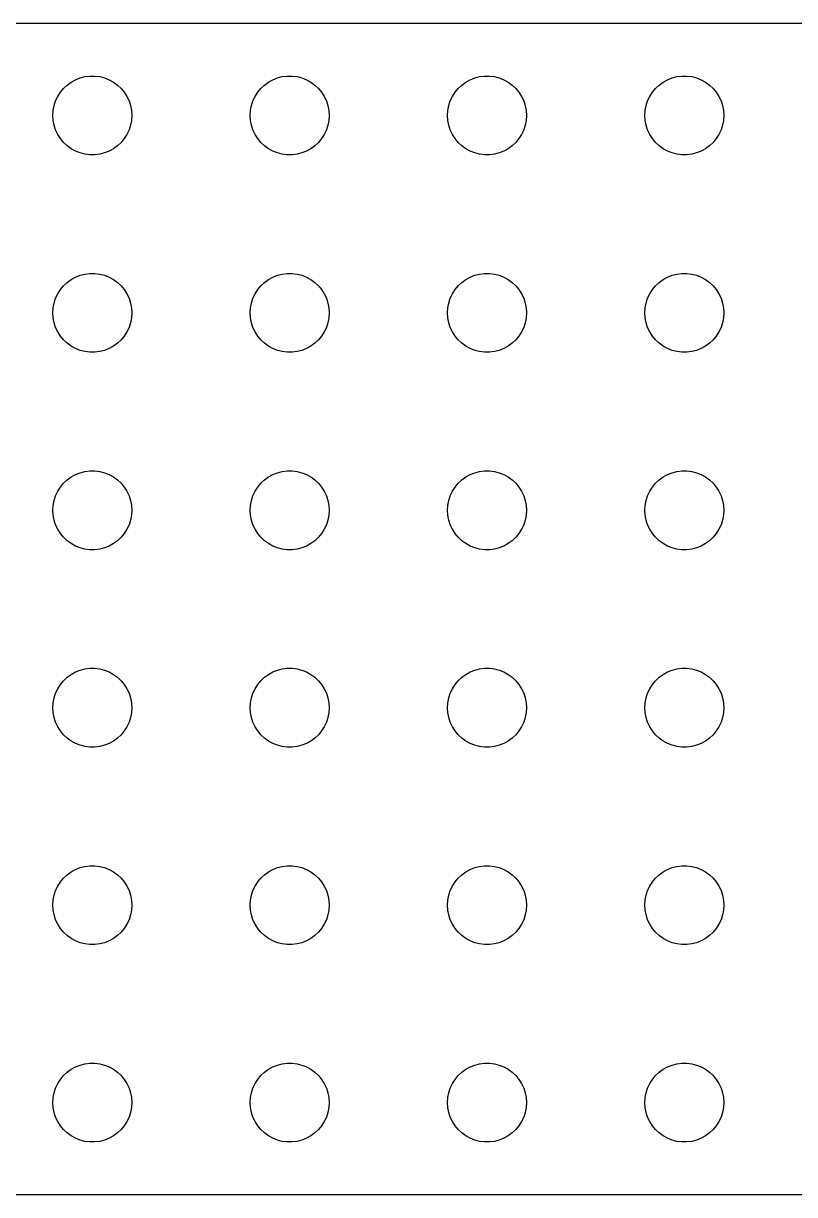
# Model space of a CAD drawing. Header units: metres. Extents: x -112 to 112, y -44 to 44.
# Drawn here: x -5.2 to 53.4, y -44.5 to 44.5 of the extents above; entities that cross this region are included whole.
import ezdxf

# ---------------------------------------------------------------- set-up
doc = ezdxf.new("R2010")
doc.units = ezdxf.units.M

msp = doc.modelspace()

# ---------------------------------------------------------------- linework, layer by layer
for p, q in [((107.314, 44.4901), (-107.314, 44.4901)), ((-1.60747, 40.033), (-1.27733, 40.2145)), ((-1.27733, 40.2145), (-0.92705, 40.3532)), ((-0.92705, 40.3532), (-0.56213, 40.4469)), ((-0.56213, 40.4469), (-0.18837, 40.4941)), ((-0.18837, 40.4941), (0.18837, 40.4941)), ((0.18837, 40.4941), (0.56213, 40.4469)), ((0.56213, 40.4469), (0.92705, 40.3532)), ((0.92705, 40.3532), (1.27733, 40.2145)), ((1.27733, 40.2145), (1.60747, 40.033)), ((13.3925, 40.033), (13.7227, 40.2145)), ((13.7227, 40.2145), (14.0729, 40.3532)), ((14.0729, 40.3532), (14.4379, 40.4469)), ((14.4379, 40.4469), (14.8116, 40.4941)), ((14.8116, 40.4941), (15.1884, 40.4941)), ((15.1884, 40.4941), (15.5621, 40.4469)), ((15.5621, 40.4469), (15.927, 40.3532)), ((15.927, 40.3532), (16.2773, 40.2145)), ((16.2773, 40.2145), (16.6075, 40.033)), ((28.3925, 40.033), (28.7227, 40.2145)), ((28.7227, 40.2145), (29.0729, 40.3532)), ((29.0729, 40.3532), (29.4379, 40.4469)), ((29.4379, 40.4469), (29.8116, 40.4941)), ((29.8116, 40.4941), (30.1884, 40.4941)), ((30.1884, 40.4941), (30.5621, 40.4469)), ((30.5621, 40.4469), (30.927, 40.3532)), ((30.927, 40.3532), (31.2773, 40.2145)), ((31.2773, 40.2145), (31.6075, 40.033)), ((43.3925, 40.033), (43.7227, 40.2145)), ((43.7227, 40.2145), (44.0729, 40.3532)), ((44.0729, 40.3532), (44.4379, 40.4469)), ((44.4379, 40.4469), (44.8116, 40.4941)), ((44.8116, 40.4941), (45.1884, 40.4941)), ((45.1884, 40.4941), (45.5621, 40.4469)), ((45.5621, 40.4469), (45.927, 40.3532)), ((45.927, 40.3532), (46.2773, 40.2145)), ((46.2773, 40.2145), (46.6075, 40.033)), ((-2.62891, 38.9453), (-2.42705, 39.2634)), ((-2.42705, 39.2634), (-2.1869, 39.5536)), ((-2.1869, 39.5536), (-1.91226, 39.8115)), ((-1.91226, 39.8115), (-1.60747, 40.033)), ((1.60747, 40.033), (1.91226, 39.8115)), ((1.91226, 39.8115), (2.1869, 39.5536)), ((2.1869, 39.5536), (2.42705, 39.2634)), ((2.42705, 39.2634), (2.62891, 38.9453)), ((12.3711, 38.9453), (12.5729, 39.2634)), ((12.5729, 39.2634), (12.8131, 39.5536)), ((12.8131, 39.5536), (13.0877, 39.8115)), ((13.0877, 39.8115), (13.3925, 40.033)), ((16.6075, 40.033), (16.9123, 39.8115)), ((16.9123, 39.8115), (17.1869, 39.5536)), ((17.1869, 39.5536), (17.427, 39.2634)), ((17.427, 39.2634), (17.6289, 38.9453)), ((27.3711, 38.9453), (27.5729, 39.2634)), ((27.5729, 39.2634), (27.8131, 39.5536)), ((27.8131, 39.5536), (28.0877, 39.8115)), ((28.0877, 39.8115), (28.3925, 40.033)), ((31.6075, 40.033), (31.9123, 39.8115)), ((31.9123, 39.8115), (32.1869, 39.5536)), ((32.1869, 39.5536), (32.427, 39.2634)), ((32.427, 39.2634), (32.6289, 38.9453)), ((42.3711, 38.9453), (42.5729, 39.2634)), ((42.5729, 39.2634), (42.8131, 39.5536)), ((42.8131, 39.5536), (43.0877, 39.8115)), ((43.0877, 39.8115), (43.3925, 40.033)), ((46.6075, 40.033), (46.9123, 39.8115)), ((46.9123, 39.8115), (47.1869, 39.5536)), ((47.1869, 39.5536), (47.427, 39.2634)), ((47.427, 39.2634), (47.6289, 38.9453)), ((-2.90575, 38.2461), (-2.78932, 38.6044)), ((-2.78932, 38.6044), (-2.62891, 38.9453)), ((2.62891, 38.9453), (2.78932, 38.6044)), ((2.78932, 38.6044), (2.90575, 38.2461)), ((12.0942, 38.2461), (12.2107, 38.6044)), ((12.2107, 38.6044), (12.3711, 38.9453)), ((17.6289, 38.9453), (17.7893, 38.6044)), ((17.7893, 38.6044), (17.9057, 38.2461)), ((27.0942, 38.2461), (27.2107, 38.6044)), ((27.2107, 38.6044), (27.3711, 38.9453)), ((32.6289, 38.9453), (32.7893, 38.6044)), ((32.7893, 38.6044), (32.9057, 38.2461)), ((42.0942, 38.2461), (42.2107, 38.6044)), ((42.2107, 38.6044), (42.3711, 38.9453)), ((47.6289, 38.9453), (47.7893, 38.6044)), ((47.7893, 38.6044), (47.9057, 38.2461)), ((-3, 37.5), (-2.97633, 37.876)), ((-2.97633, 37.124), (-3, 37.5)), ((-2.97633, 37.876), (-2.90575, 38.2461)), ((2.90575, 38.2461), (2.97633, 37.876)), ((2.97633, 37.876), (3, 37.5)), ((3, 37.5), (2.97633, 37.124)), ((12, 37.5), (12.0237, 37.876)), ((12.0237, 37.124), (12, 37.5)), ((12.0237, 37.876), (12.0942, 38.2461)), ((17.9057, 38.2461), (17.9763, 37.876)), ((17.9763, 37.876), (18, 37.5)), ((18, 37.5), (17.9763, 37.124)), ((27, 37.5), (27.0237, 37.876)), ((27.0237, 37.124), (27, 37.5)), ((27.0237, 37.876), (27.0942, 38.2461)), ((32.9057, 38.2461), (32.9763, 37.876)), ((32.9763, 37.876), (33, 37.5)), ((33, 37.5), (32.9763, 37.124)), ((42, 37.5), (42.0237, 37.876)), ((42.0237, 37.124), (42, 37.5)), ((42.0237, 37.876), (42.0942, 38.2461)), ((47.9057, 38.2461), (47.9763, 37.876)), ((47.9763, 37.876), (48, 37.5)), ((48, 37.5), (47.9763, 37.124)), ((-2.90575, 36.7539), (-2.97633, 37.124)), ((-2.78932, 36.3956), (-2.90575, 36.7539)), ((2.90575, 36.7539), (2.78932, 36.3956)), ((2.97633, 37.124), (2.90575, 36.7539)), ((12.0942, 36.7539), (12.0237, 37.124)), ((12.2107, 36.3956), (12.0942, 36.7539)), ((17.9057, 36.7539), (17.7893, 36.3956)), ((17.9763, 37.124), (17.9057, 36.7539)), ((27.0942, 36.7539), (27.0237, 37.124)), ((27.2107, 36.3956), (27.0942, 36.7539)), ((32.9057, 36.7539), (32.7893, 36.3956)), ((32.9763, 37.124), (32.9057, 36.7539)), ((42.0942, 36.7539), (42.0237, 37.124)), ((42.2107, 36.3956), (42.0942, 36.7539)), ((47.9057, 36.7539), (47.7893, 36.3956)), ((47.9763, 37.124), (47.9057, 36.7539)), ((-2.62891, 36.0547), (-2.78932, 36.3956)), ((-2.42705, 35.7366), (-2.62891, 36.0547)), ((-2.1869, 35.4464), (-2.42705, 35.7366)), ((2.42705, 35.7366), (2.1869, 35.4464)), ((2.62891, 36.0547), (2.42705, 35.7366)), ((2.78932, 36.3956), (2.62891, 36.0547)), ((12.3711, 36.0547), (12.2107, 36.3956)), ((12.5729, 35.7366), (12.3711, 36.0547)), ((12.8131, 35.4464), (12.5729, 35.7366)), ((17.427, 35.7366), (17.1869, 35.4464)), ((17.6289, 36.0547), (17.427, 35.7366)), ((17.7893, 36.3956), (17.6289, 36.0547)), ((27.3711, 36.0547), (27.2107, 36.3956)), ((27.5729, 35.7366), (27.3711, 36.0547)), ((27.8131, 35.4464), (27.5729, 35.7366)), ((32.427, 35.7366), (32.1869, 35.4464)), ((32.6289, 36.0547), (32.427, 35.7366)), ((32.7893, 36.3956), (32.6289, 36.0547)), ((42.3711, 36.0547), (42.2107, 36.3956)), ((42.5729, 35.7366), (42.3711, 36.0547)), ((42.8131, 35.4464), (42.5729, 35.7366)), ((47.427, 35.7366), (47.1869, 35.4464)), ((47.6289, 36.0547), (47.427, 35.7366)), ((47.7893, 36.3956), (47.6289, 36.0547)), ((-1.91226, 35.1885), (-2.1869, 35.4464)), ((-1.60747, 34.967), (-1.91226, 35.1885)), ((-1.27733, 34.7855), (-1.60747, 34.967)), ((-0.92705, 34.6468), (-1.27733, 34.7855)), ((1.27733, 34.7855), (0.92705, 34.6468)), ((1.60747, 34.967), (1.27733, 34.7855)), ((1.91226, 35.1885), (1.60747, 34.967)), ((2.1869, 35.4464), (1.91226, 35.1885)), ((13.0877, 35.1885), (12.8131, 35.4464)), ((13.3925, 34.967), (13.0877, 35.1885)), ((13.7227, 34.7855), (13.3925, 34.967)), ((14.0729, 34.6468), (13.7227, 34.7855)), ((16.2773, 34.7855), (15.927, 34.6468)), ((16.6075, 34.967), (16.2773, 34.7855)), ((16.9123, 35.1885), (16.6075, 34.967)), ((17.1869, 35.4464), (16.9123, 35.1885)), ((28.0877, 35.1885), (27.8131, 35.4464)), ((28.3925, 34.967), (28.0877, 35.1885)), ((28.7227, 34.7855), (28.3925, 34.967)), ((29.0729, 34.6468), (28.7227, 34.7855)), ((31.2773, 34.7855), (30.927, 34.6468)), ((31.6075, 34.967), (31.2773, 34.7855)), ((31.9123, 35.1885), (31.6075, 34.967)), ((32.1869, 35.4464), (31.9123, 35.1885)), ((43.0877, 35.1885), (42.8131, 35.4464)), ((43.3925, 34.967), (43.0877, 35.1885)), ((43.7227, 34.7855), (43.3925, 34.967)), ((44.0729, 34.6468), (43.7227, 34.7855)), ((46.2773, 34.7855), (45.927, 34.6468)), ((46.6075, 34.967), (46.2773, 34.7855)), ((46.9123, 35.1885), (46.6075, 34.967)), ((47.1869, 35.4464), (46.9123, 35.1885)), ((-0.56213, 34.5531), (-0.92705, 34.6468)), ((-0.18837, 34.5059), (-0.56213, 34.5531)), ((0.18837, 34.5059), (-0.18837, 34.5059)), ((0.56213, 34.5531), (0.18837, 34.5059)), ((0.92705, 34.6468), (0.56213, 34.5531)), ((14.4379, 34.5531), (14.0729, 34.6468)), ((14.8116, 34.5059), (14.4379, 34.5531)), ((15.1884, 34.5059), (14.8116, 34.5059)), ((15.5621, 34.5531), (15.1884, 34.5059)), ((15.927, 34.6468), (15.5621, 34.5531)), ((29.4379, 34.5531), (29.0729, 34.6468)), ((29.8116, 34.5059), (29.4379, 34.5531)), ((30.1884, 34.5059), (29.8116, 34.5059)), ((30.5621, 34.5531), (30.1884, 34.5059)), ((30.927, 34.6468), (30.5621, 34.5531)), ((44.4379, 34.5531), (44.0729, 34.6468)), ((44.8116, 34.5059), (44.4379, 34.5531)), ((45.1884, 34.5059), (44.8116, 34.5059)), ((45.5621, 34.5531), (45.1884, 34.5059)), ((45.927, 34.6468), (45.5621, 34.5531)), ((-1.91226, 24.8115), (-1.60747, 25.033)), ((-1.60747, 25.033), (-1.27733, 25.2145)), ((-1.27733, 25.2145), (-0.92705, 25.3532)), ((-0.92705, 25.3532), (-0.56213, 25.4469)), ((-0.56213, 25.4469), (-0.18837, 25.4941)), ((-0.18837, 25.4941), (0.18837, 25.4941)), ((0.18837, 25.4941), (0.56213, 25.4469)), ((0.56213, 25.4469), (0.92705, 25.3532)), ((0.92705, 25.3532), (1.27733, 25.2145)), ((1.27733, 25.2145), (1.60747, 25.033)), ((1.60747, 25.033), (1.91226, 24.8115)), ((13.0877, 24.8115), (13.3925, 25.033)), ((13.3925, 25.033), (13.7227, 25.2145)), ((13.7227, 25.2145), (14.0729, 25.3532)), ((14.0729, 25.3532), (14.4379, 25.4469)), ((14.4379, 25.4469), (14.8116, 25.4941)), ((14.8116, 25.4941), (15.1884, 25.4941)), ((15.1884, 25.4941), (15.5621, 25.4469)), ((15.5621, 25.4469), (15.927, 25.3532)), ((15.927, 25.3532), (16.2773, 25.2145)), ((16.2773, 25.2145), (16.6075, 25.033)), ((16.6075, 25.033), (16.9123, 24.8115)), ((28.0877, 24.8115), (28.3925, 25.033)), ((28.3925, 25.033), (28.7227, 25.2145)), ((28.7227, 25.2145), (29.0729, 25.3532)), ((29.0729, 25.3532), (29.4379, 25.4469)), ((29.4379, 25.4469), (29.8116, 25.4941)), ((29.8116, 25.4941), (30.1884, 25.4941)), ((30.1884, 25.4941), (30.5621, 25.4469)), ((30.5621, 25.4469), (30.927, 25.3532)), ((30.927, 25.3532), (31.2773, 25.2145)), ((31.2773, 25.2145), (31.6075, 25.033)), ((31.6075, 25.033), (31.9123, 24.8115)), ((43.0877, 24.8115), (43.3925, 25.033)), ((43.3925, 25.033), (43.7227, 25.2145)), ((43.7227, 25.2145), (44.0729, 25.3532)), ((44.0729, 25.3532), (44.4379, 25.4469)), ((44.4379, 25.4469), (44.8116, 25.4941)), ((44.8116, 25.4941), (45.1884, 25.4941)), ((45.1884, 25.4941), (45.5621, 25.4469)), ((45.5621, 25.4469), (45.927, 25.3532)), ((45.927, 25.3532), (46.2773, 25.2145)), ((46.2773, 25.2145), (46.6075, 25.033)), ((46.6075, 25.033), (46.9123, 24.8115)), ((-2.62891, 23.9453), (-2.42705, 24.2634)), ((-2.42705, 24.2634), (-2.1869, 24.5536)), ((-2.1869, 24.5536), (-1.91226, 24.8115)), ((1.91226, 24.8115), (2.1869, 24.5536)), ((2.1869, 24.5536), (2.42705, 24.2634)), ((2.42705, 24.2634), (2.62891, 23.9453)), ((12.3711, 23.9453), (12.5729, 24.2634)), ((12.5729, 24.2634), (12.8131, 24.5536)), ((12.8131, 24.5536), (13.0877, 24.8115)), ((16.9123, 24.8115), (17.1869, 24.5536)), ((17.1869, 24.5536), (17.427, 24.2634)), ((17.427, 24.2634), (17.6289, 23.9453)), ((27.3711, 23.9453), (27.5729, 24.2634)), ((27.5729, 24.2634), (27.8131, 24.5536)), ((27.8131, 24.5536), (28.0877, 24.8115)), ((31.9123, 24.8115), (32.1869, 24.5536)), ((32.1869, 24.5536), (32.427, 24.2634)), ((32.427, 24.2634), (32.6289, 23.9453)), ((42.3711, 23.9453), (42.5729, 24.2634)), ((42.5729, 24.2634), (42.8131, 24.5536)), ((42.8131, 24.5536), (43.0877, 24.8115)), ((46.9123, 24.8115), (47.1869, 24.5536)), ((47.1869, 24.5536), (47.427, 24.2634)), ((47.427, 24.2634), (47.6289, 23.9453)), ((-2.97633, 22.876), (-2.90575, 23.2461)), ((-2.90575, 23.2461), (-2.78932, 23.6044)), ((-2.78932, 23.6044), (-2.62891, 23.9453)), ((2.62891, 23.9453), (2.78932, 23.6044)), ((2.78932, 23.6044), (2.90575, 23.2461)), ((2.90575, 23.2461), (2.97633, 22.876)), ((12.0237, 22.876), (12.0942, 23.2461)), ((12.0942, 23.2461), (12.2107, 23.6044)), ((12.2107, 23.6044), (12.3711, 23.9453)), ((17.6289, 23.9453), (17.7893, 23.6044)), ((17.7893, 23.6044), (17.9057, 23.2461)), ((17.9057, 23.2461), (17.9763, 22.876)), ((27.0237, 22.876), (27.0942, 23.2461)), ((27.0942, 23.2461), (27.2107, 23.6044)), ((27.2107, 23.6044), (27.3711, 23.9453)), ((32.6289, 23.9453), (32.7893, 23.6044)), ((32.7893, 23.6044), (32.9057, 23.2461)), ((32.9057, 23.2461), (32.9763, 22.876)), ((42.0237, 22.876), (42.0942, 23.2461)), ((42.0942, 23.2461), (42.2107, 23.6044)), ((42.2107, 23.6044), (42.3711, 23.9453)), ((47.6289, 23.9453), (47.7893, 23.6044)), ((47.7893, 23.6044), (47.9057, 23.2461)), ((47.9057, 23.2461), (47.9763, 22.876)), ((-3, 22.5), (-2.97633, 22.876)), ((-2.97633, 22.124), (-3, 22.5)), ((2.97633, 22.876), (3, 22.5)), ((3, 22.5), (2.97633, 22.124)), ((12, 22.5), (12.0237, 22.876)), ((12.0237, 22.124), (12, 22.5)), ((17.9763, 22.876), (18, 22.5)), ((18, 22.5), (17.9763, 22.124)), ((27, 22.5), (27.0237, 22.876)), ((27.0237, 22.124), (27, 22.5)), ((32.9763, 22.876), (33, 22.5)), ((33, 22.5), (32.9763, 22.124)), ((42, 22.5), (42.0237, 22.876)), ((42.0237, 22.124), (42, 22.5)), ((47.9763, 22.876), (48, 22.5)), ((48, 22.5), (47.9763, 22.124)), ((-2.90575, 21.7539), (-2.97633, 22.124)), ((-2.78932, 21.3956), (-2.90575, 21.7539)), ((-2.62891, 21.0547), (-2.78932, 21.3956)), ((2.78932, 21.3956), (2.62891, 21.0547)), ((2.90575, 21.7539), (2.78932, 21.3956)), ((2.97633, 22.124), (2.90575, 21.7539)), ((12.0942, 21.7539), (12.0237, 22.124)), ((12.2107, 21.3956), (12.0942, 21.7539)), ((12.3711, 21.0547), (12.2107, 21.3956)), ((17.7893, 21.3956), (17.6289, 21.0547)), ((17.9057, 21.7539), (17.7893, 21.3956)), ((17.9763, 22.124), (17.9057, 21.7539)), ((27.0942, 21.7539), (27.0237, 22.124)), ((27.2107, 21.3956), (27.0942, 21.7539)), ((27.3711, 21.0547), (27.2107, 21.3956)), ((32.7893, 21.3956), (32.6289, 21.0547)), ((32.9057, 21.7539), (32.7893, 21.3956)), ((32.9763, 22.124), (32.9057, 21.7539)), ((42.0942, 21.7539), (42.0237, 22.124)), ((42.2107, 21.3956), (42.0942, 21.7539)), ((42.3711, 21.0547), (42.2107, 21.3956)), ((47.7893, 21.3956), (47.6289, 21.0547)), ((47.9057, 21.7539), (47.7893, 21.3956)), ((47.9763, 22.124), (47.9057, 21.7539)), ((-2.42705, 20.7366), (-2.62891, 21.0547)), ((-2.1869, 20.4464), (-2.42705, 20.7366)), ((2.42705, 20.7366), (2.1869, 20.4464)), ((2.62891, 21.0547), (2.42705, 20.7366)), ((12.5729, 20.7366), (12.3711, 21.0547)), ((12.8131, 20.4464), (12.5729, 20.7366)), ((17.427, 20.7366), (17.1869, 20.4464)), ((17.6289, 21.0547), (17.427, 20.7366)), ((27.5729, 20.7366), (27.3711, 21.0547)), ((27.8131, 20.4464), (27.5729, 20.7366)), ((32.427, 20.7366), (32.1869, 20.4464)), ((32.6289, 21.0547), (32.427, 20.7366)), ((42.5729, 20.7366), (42.3711, 21.0547)), ((42.8131, 20.4464), (42.5729, 20.7366)), ((47.427, 20.7366), (47.1869, 20.4464)), ((47.6289, 21.0547), (47.427, 20.7366)), ((-1.91226, 20.1884), (-2.1869, 20.4464)), ((-1.60747, 19.967), (-1.91226, 20.1884)), ((-1.27733, 19.7855), (-1.60747, 19.967)), ((-0.92705, 19.6468), (-1.27733, 19.7855)), ((-0.56213, 19.5531), (-0.92705, 19.6468)), ((0.92705, 19.6468), (0.56213, 19.5531)), ((1.27733, 19.7855), (0.92705, 19.6468)), ((1.60747, 19.967), (1.27733, 19.7855)), ((1.91226, 20.1884), (1.60747, 19.967)), ((2.1869, 20.4464), (1.91226, 20.1884)), ((13.0877, 20.1884), (12.8131, 20.4464)), ((13.3925, 19.967), (13.0877, 20.1884)), ((13.7227, 19.7855), (13.3925, 19.967)), ((14.0729, 19.6468), (13.7227, 19.7855)), ((14.4379, 19.5531), (14.0729, 19.6468)), ((15.927, 19.6468), (15.5621, 19.5531)), ((16.2773, 19.7855), (15.927, 19.6468)), ((16.6075, 19.967), (16.2773, 19.7855)), ((16.9123, 20.1884), (16.6075, 19.967)), ((17.1869, 20.4464), (16.9123, 20.1884)), ((28.0877, 20.1884), (27.8131, 20.4464)), ((28.3925, 19.967), (28.0877, 20.1884)), ((28.7227, 19.7855), (28.3925, 19.967)), ((29.0729, 19.6468), (28.7227, 19.7855)), ((29.4379, 19.5531), (29.0729, 19.6468)), ((30.927, 19.6468), (30.5621, 19.5531)), ((31.2773, 19.7855), (30.927, 19.6468)), ((31.6075, 19.967), (31.2773, 19.7855)), ((31.9123, 20.1884), (31.6075, 19.967)), ((32.1869, 20.4464), (31.9123, 20.1884)), ((43.0877, 20.1884), (42.8131, 20.4464)), ((43.3925, 19.967), (43.0877, 20.1884)), ((43.7227, 19.7855), (43.3925, 19.967)), ((44.0729, 19.6468), (43.7227, 19.7855)), ((44.4379, 19.5531), (44.0729, 19.6468)), ((45.927, 19.6468), (45.5621, 19.5531)), ((46.2773, 19.7855), (45.927, 19.6468)), ((46.6075, 19.967), (46.2773, 19.7855)), ((46.9123, 20.1884), (46.6075, 19.967)), ((47.1869, 20.4464), (46.9123, 20.1884)), ((-0.18837, 19.5059), (-0.56213, 19.5531)), ((0.18837, 19.5059), (-0.18837, 19.5059)), ((0.56213, 19.5531), (0.18837, 19.5059)), ((14.8116, 19.5059), (14.4379, 19.5531)), ((15.1884, 19.5059), (14.8116, 19.5059)), ((15.5621, 19.5531), (15.1884, 19.5059)), ((29.8116, 19.5059), (29.4379, 19.5531)), ((30.1884, 19.5059), (29.8116, 19.5059)), ((30.5621, 19.5531), (30.1884, 19.5059)), ((44.8116, 19.5059), (44.4379, 19.5531)), ((45.1884, 19.5059), (44.8116, 19.5059)), ((45.5621, 19.5531), (45.1884, 19.5059)), ((-2.1869, 9.55363), (-1.91226, 9.81154)), ((-1.91226, 9.81154), (-1.60747, 10.033)), ((-1.60747, 10.033), (-1.27733, 10.2145)), ((-1.27733, 10.2145), (-0.92705, 10.3532)), ((-0.92705, 10.3532), (-0.56213, 10.4469)), ((-0.56213, 10.4469), (-0.18837, 10.4941)), ((-0.18837, 10.4941), (0.18837, 10.4941)), ((0.18837, 10.4941), (0.56213, 10.4469)), ((0.56213, 10.4469), (0.92705, 10.3532)), ((0.92705, 10.3532), (1.27733, 10.2145)), ((1.27733, 10.2145), (1.60747, 10.033)), ((1.60747, 10.033), (1.91226, 9.81154)), ((1.91226, 9.81154), (2.1869, 9.55363)), ((12.8131, 9.55363), (13.0877, 9.81154)), ((13.0877, 9.81154), (13.3925, 10.033)), ((13.3925, 10.033), (13.7227, 10.2145)), ((13.7227, 10.2145), (14.0729, 10.3532)), ((14.0729, 10.3532), (14.4379, 10.4469)), ((14.4379, 10.4469), (14.8116, 10.4941)), ((14.8116, 10.4941), (15.1884, 10.4941)), ((15.1884, 10.4941), (15.5621, 10.4469)), ((15.5621, 10.4469), (15.927, 10.3532)), ((15.927, 10.3532), (16.2773, 10.2145)), ((16.2773, 10.2145), (16.6075, 10.033)), ((16.6075, 10.033), (16.9123, 9.81154)), ((16.9123, 9.81154), (17.1869, 9.55363)), ((27.8131, 9.55363), (28.0877, 9.81154)), ((28.0877, 9.81154), (28.3925, 10.033)), ((28.3925, 10.033), (28.7227, 10.2145)), ((28.7227, 10.2145), (29.0729, 10.3532)), ((29.0729, 10.3532), (29.4379, 10.4469)), ((29.4379, 10.4469), (29.8116, 10.4941)), ((29.8116, 10.4941), (30.1884, 10.4941)), ((30.1884, 10.4941), (30.5621, 10.4469)), ((30.5621, 10.4469), (30.927, 10.3532)), ((30.927, 10.3532), (31.2773, 10.2145)), ((31.2773, 10.2145), (31.6075, 10.033)), ((31.6075, 10.033), (31.9123, 9.81154)), ((31.9123, 9.81154), (32.1869, 9.55363)), ((42.8131, 9.55363), (43.0877, 9.81154)), ((43.0877, 9.81154), (43.3925, 10.033)), ((43.3925, 10.033), (43.7227, 10.2145)), ((43.7227, 10.2145), (44.0729, 10.3532)), ((44.0729, 10.3532), (44.4379, 10.4469)), ((44.4379, 10.4469), (44.8116, 10.4941)), ((44.8116, 10.4941), (45.1884, 10.4941)), ((45.1884, 10.4941), (45.5621, 10.4469)), ((45.5621, 10.4469), (45.927, 10.3532)), ((45.927, 10.3532), (46.2773, 10.2145)), ((46.2773, 10.2145), (46.6075, 10.033)), ((46.6075, 10.033), (46.9123, 9.81154)), ((46.9123, 9.81154), (47.1869, 9.55363)), ((-2.78932, 8.60437), (-2.62891, 8.94525)), ((-2.62891, 8.94525), (-2.42705, 9.26335)), ((-2.42705, 9.26335), (-2.1869, 9.55363)), ((2.1869, 9.55363), (2.42705, 9.26335)), ((2.42705, 9.26335), (2.62891, 8.94525)), ((2.62891, 8.94525), (2.78932, 8.60437)), ((12.2107, 8.60437), (12.3711, 8.94525)), ((12.3711, 8.94525), (12.5729, 9.26335)), ((12.5729, 9.26335), (12.8131, 9.55363)), ((17.1869, 9.55363), (17.427, 9.26335)), ((17.427, 9.26335), (17.6289, 8.94525)), ((17.6289, 8.94525), (17.7893, 8.60437)), ((27.2107, 8.60437), (27.3711, 8.94525)), ((27.3711, 8.94525), (27.5729, 9.26335)), ((27.5729, 9.26335), (27.8131, 9.55363)), ((32.1869, 9.55363), (32.427, 9.26335)), ((32.427, 9.26335), (32.6289, 8.94525)), ((32.6289, 8.94525), (32.7893, 8.60437)), ((42.2107, 8.60437), (42.3711, 8.94525)), ((42.3711, 8.94525), (42.5729, 9.26335)), ((42.5729, 9.26335), (42.8131, 9.55363)), ((47.1869, 9.55363), (47.427, 9.26335)), ((47.427, 9.26335), (47.6289, 8.94525)), ((47.6289, 8.94525), (47.7893, 8.60437)), ((-2.97633, 7.87599), (-2.90575, 8.24606)), ((-2.90575, 8.24606), (-2.78932, 8.60437)), ((2.78932, 8.60437), (2.90575, 8.24606)), ((2.90575, 8.24606), (2.97633, 7.87599)), ((12.0237, 7.87599), (12.0942, 8.24606)), ((12.0942, 8.24606), (12.2107, 8.60437)), ((17.7893, 8.60437), (17.9057, 8.24606)), ((17.9057, 8.24606), (17.9763, 7.87599)), ((27.0237, 7.87599), (27.0942, 8.24606)), ((27.0942, 8.24606), (27.2107, 8.60437)), ((32.7893, 8.60437), (32.9057, 8.24606)), ((32.9057, 8.24606), (32.9763, 7.87599)), ((42.0237, 7.87599), (42.0942, 8.24606)), ((42.0942, 8.24606), (42.2107, 8.60437)), ((47.7893, 8.60437), (47.9057, 8.24606)), ((47.9057, 8.24606), (47.9763, 7.87599)), ((-3, 7.5), (-2.97633, 7.87599)), ((-2.97633, 7.12399), (-3, 7.5)), ((-2.90575, 6.75392), (-2.97633, 7.12399)), ((2.97633, 7.12399), (2.90575, 6.75392)), ((2.97633, 7.87599), (3, 7.5)), ((3, 7.5), (2.97633, 7.12399)), ((12, 7.5), (12.0237, 7.87599)), ((12.0237, 7.12399), (12, 7.5)), ((12.0942, 6.75392), (12.0237, 7.12399)), ((17.9763, 7.12399), (17.9057, 6.75392)), ((17.9763, 7.87599), (18, 7.5)), ((18, 7.5), (17.9763, 7.12399)), ((27, 7.5), (27.0237, 7.87599)), ((27.0237, 7.12399), (27, 7.5)), ((27.0942, 6.75392), (27.0237, 7.12399)), ((32.9763, 7.12399), (32.9057, 6.75392)), ((32.9763, 7.87599), (33, 7.5)), ((33, 7.5), (32.9763, 7.12399)), ((42, 7.5), (42.0237, 7.87599)), ((42.0237, 7.12399), (42, 7.5)), ((42.0942, 6.75392), (42.0237, 7.12399)), ((47.9763, 7.12399), (47.9057, 6.75392)), ((47.9763, 7.87599), (48, 7.5)), ((48, 7.5), (47.9763, 7.12399)), ((-2.78932, 6.39561), (-2.90575, 6.75392)), ((-2.62891, 6.05473), (-2.78932, 6.39561)), ((2.78932, 6.39561), (2.62891, 6.05473)), ((2.90575, 6.75392), (2.78932, 6.39561)), ((12.2107, 6.39561), (12.0942, 6.75392)), ((12.3711, 6.05473), (12.2107, 6.39561)), ((17.7893, 6.39561), (17.6289, 6.05473)), ((17.9057, 6.75392), (17.7893, 6.39561)), ((27.2107, 6.39561), (27.0942, 6.75392)), ((27.3711, 6.05473), (27.2107, 6.39561)), ((32.7893, 6.39561), (32.6289, 6.05473)), ((32.9057, 6.75392), (32.7893, 6.39561)), ((42.2107, 6.39561), (42.0942, 6.75392)), ((42.3711, 6.05473), (42.2107, 6.39561)), ((47.7893, 6.39561), (47.6289, 6.05473)), ((47.9057, 6.75392), (47.7893, 6.39561)), ((-2.42705, 5.73663), (-2.62891, 6.05473)), ((-2.1869, 5.44635), (-2.42705, 5.73663)), ((-1.91226, 5.18845), (-2.1869, 5.44635)), ((2.1869, 5.44635), (1.91226, 5.18845)), ((2.42705, 5.73663), (2.1869, 5.44635)), ((2.62891, 6.05473), (2.42705, 5.73663)), ((12.5729, 5.73663), (12.3711, 6.05473)), ((12.8131, 5.44635), (12.5729, 5.73663)), ((13.0877, 5.18845), (12.8131, 5.44635)), ((17.1869, 5.44635), (16.9123, 5.18845)), ((17.427, 5.73663), (17.1869, 5.44635)), ((17.6289, 6.05473), (17.427, 5.73663)), ((27.5729, 5.73663), (27.3711, 6.05473)), ((27.8131, 5.44635), (27.5729, 5.73663)), ((28.0877, 5.18845), (27.8131, 5.44635)), ((32.1869, 5.44635), (31.9123, 5.18845)), ((32.427, 5.73663), (32.1869, 5.44635)), ((32.6289, 6.05473), (32.427, 5.73663)), ((42.5729, 5.73663), (42.3711, 6.05473)), ((42.8131, 5.44635), (42.5729, 5.73663)), ((43.0877, 5.18845), (42.8131, 5.44635)), ((47.1869, 5.44635), (46.9123, 5.18845)), ((47.427, 5.73663), (47.1869, 5.44635)), ((47.6289, 6.05473), (47.427, 5.73663)), ((-1.60747, 4.96701), (-1.91226, 5.18845)), ((-1.27733, 4.78551), (-1.60747, 4.96701)), ((-0.92705, 4.64682), (-1.27733, 4.78551)), ((-0.56213, 4.55313), (-0.92705, 4.64682)), ((-0.18837, 4.50591), (-0.56213, 4.55313)), ((0.18837, 4.50591), (-0.18837, 4.50591)), ((0.56213, 4.55313), (0.18837, 4.50591)), ((0.92705, 4.64682), (0.56213, 4.55313)), ((1.27733, 4.78551), (0.92705, 4.64682)), ((1.60747, 4.96701), (1.27733, 4.78551)), ((1.91226, 5.18845), (1.60747, 4.96701)), ((13.3925, 4.96701), (13.0877, 5.18845)), ((13.7227, 4.78551), (13.3925, 4.96701)), ((14.0729, 4.64682), (13.7227, 4.78551)), ((14.4379, 4.55313), (14.0729, 4.64682)), ((14.8116, 4.50591), (14.4379, 4.55313)), ((15.1884, 4.50591), (14.8116, 4.50591)), ((15.5621, 4.55313), (15.1884, 4.50591)), ((15.927, 4.64682), (15.5621, 4.55313)), ((16.2773, 4.78551), (15.927, 4.64682)), ((16.6075, 4.96701), (16.2773, 4.78551)), ((16.9123, 5.18845), (16.6075, 4.96701)), ((28.3925, 4.96701), (28.0877, 5.18845)), ((28.7227, 4.78551), (28.3925, 4.96701)), ((29.0729, 4.64682), (28.7227, 4.78551)), ((29.4379, 4.55313), (29.0729, 4.64682)), ((29.8116, 4.50591), (29.4379, 4.55313)), ((30.1884, 4.50591), (29.8116, 4.50591)), ((30.5621, 4.55313), (30.1884, 4.50591)), ((30.927, 4.64682), (30.5621, 4.55313)), ((31.2773, 4.78551), (30.927, 4.64682)), ((31.6075, 4.96701), (31.2773, 4.78551)), ((31.9123, 5.18845), (31.6075, 4.96701)), ((43.3925, 4.96701), (43.0877, 5.18845)), ((43.7227, 4.78551), (43.3925, 4.96701)), ((44.0729, 4.64682), (43.7227, 4.78551)), ((44.4379, 4.55313), (44.0729, 4.64682)), ((44.8116, 4.50591), (44.4379, 4.55313)), ((45.1884, 4.50591), (44.8116, 4.50591)), ((45.5621, 4.55313), (45.1884, 4.50591)), ((45.927, 4.64682), (45.5621, 4.55313)), ((46.2773, 4.78551), (45.927, 4.64682)), ((46.6075, 4.96701), (46.2773, 4.78551)), ((46.9123, 5.18845), (46.6075, 4.96701)), ((-2.1869, -5.44635), (-1.91226, -5.18845)), ((-1.91226, -5.18845), (-1.60747, -4.96701)), ((-1.60747, -4.96701), (-1.27733, -4.78551)), ((-1.27733, -4.78551), (-0.92705, -4.64682)), ((-0.92705, -4.64682), (-0.56213, -4.55313)), ((-0.56213, -4.55313), (-0.18837, -4.50591)), ((-0.18837, -4.50591), (0.18837, -4.50591)), ((0.18837, -4.50591), (0.56213, -4.55313)), ((0.56213, -4.55313), (0.92705, -4.64682)), ((0.92705, -4.64682), (1.27733, -4.78551)), ((1.27733, -4.78551), (1.60747, -4.96701)), ((1.60747, -4.96701), (1.91226, -5.18845)), ((1.91226, -5.18845), (2.1869, -5.44635)), ((12.8131, -5.44635), (13.0877, -5.18845)), ((13.0877, -5.18845), (13.3925, -4.96701)), ((13.3925, -4.96701), (13.7227, -4.78551)), ((13.7227, -4.78551), (14.0729, -4.64682)), ((14.0729, -4.64682), (14.4379, -4.55313)), ((14.4379, -4.55313), (14.8116, -4.50591)), ((14.8116, -4.50591), (15.1884, -4.50591)), ((15.1884, -4.50591), (15.5621, -4.55313)), ((15.5621, -4.55313), (15.927, -4.64682)), ((15.927, -4.64682), (16.2773, -4.78551)), ((16.2773, -4.78551), (16.6075, -4.96701)), ((16.6075, -4.96701), (16.9123, -5.18845)), ((16.9123, -5.18845), (17.1869, -5.44635)), ((27.8131, -5.44635), (28.0877, -5.18845)), ((28.0877, -5.18845), (28.3925, -4.96701)), ((28.3925, -4.96701), (28.7227, -4.78551)), ((28.7227, -4.78551), (29.0729, -4.64682)), ((29.0729, -4.64682), (29.4379, -4.55313)), ((29.4379, -4.55313), (29.8116, -4.50591)), ((29.8116, -4.50591), (30.1884, -4.50591)), ((30.1884, -4.50591), (30.5621, -4.55313)), ((30.5621, -4.55313), (30.927, -4.64682)), ((30.927, -4.64682), (31.2773, -4.78551)), ((31.2773, -4.78551), (31.6075, -4.96701)), ((31.6075, -4.96701), (31.9123, -5.18845)), ((31.9123, -5.18845), (32.1869, -5.44635)), ((42.8131, -5.44635), (43.0877, -5.18845)), ((43.0877, -5.18845), (43.3925, -4.96701)), ((43.3925, -4.96701), (43.7227, -4.78551)), ((43.7227, -4.78551), (44.0729, -4.64682)), ((44.0729, -4.64682), (44.4379, -4.55313)), ((44.4379, -4.55313), (44.8116, -4.50591)), ((44.8116, -4.50591), (45.1884, -4.50591)), ((45.1884, -4.50591), (45.5621, -4.55313)), ((45.5621, -4.55313), (45.927, -4.64682)), ((45.927, -4.64682), (46.2773, -4.78551)), ((46.2773, -4.78551), (46.6075, -4.96701)), ((46.6075, -4.96701), (46.9123, -5.18845)), ((46.9123, -5.18845), (47.1869, -5.44635)), ((-2.78932, -6.39561), (-2.62891, -6.05473)), ((-2.62891, -6.05473), (-2.42705, -5.73663)), ((-2.42705, -5.73663), (-2.1869, -5.44635)), ((2.1869, -5.44635), (2.42705, -5.73663)), ((2.42705, -5.73663), (2.62891, -6.05473)), ((2.62891, -6.05473), (2.78932, -6.39561)), ((12.2107, -6.39561), (12.3711, -6.05473)), ((12.3711, -6.05473), (12.5729, -5.73663)), ((12.5729, -5.73663), (12.8131, -5.44635)), ((17.1869, -5.44635), (17.427, -5.73663)), ((17.427, -5.73663), (17.6289, -6.05473)), ((17.6289, -6.05473), (17.7893, -6.39561)), ((27.2107, -6.39561), (27.3711, -6.05473)), ((27.3711, -6.05473), (27.5729, -5.73663)), ((27.5729, -5.73663), (27.8131, -5.44635)), ((32.1869, -5.44635), (32.427, -5.73663)), ((32.427, -5.73663), (32.6289, -6.05473)), ((32.6289, -6.05473), (32.7893, -6.39561)), ((42.2107, -6.39561), (42.3711, -6.05473)), ((42.3711, -6.05473), (42.5729, -5.73663)), ((42.5729, -5.73663), (42.8131, -5.44635)), ((47.1869, -5.44635), (47.427, -5.73663)), ((47.427, -5.73663), (47.6289, -6.05473)), ((47.6289, -6.05473), (47.7893, -6.39561)), ((-2.97633, -7.12399), (-2.90575, -6.75392)), ((-2.90575, -6.75392), (-2.78932, -6.39561)), ((2.78932, -6.39561), (2.90575, -6.75392)), ((2.90575, -6.75392), (2.97633, -7.12399)), ((12.0237, -7.12399), (12.0942, -6.75392)), ((12.0942, -6.75392), (12.2107, -6.39561)), ((17.7893, -6.39561), (17.9057, -6.75392)), ((17.9057, -6.75392), (17.9763, -7.12399)), ((27.0237, -7.12399), (27.0942, -6.75392)), ((27.0942, -6.75392), (27.2107, -6.39561)), ((32.7893, -6.39561), (32.9057, -6.75392)), ((32.9057, -6.75392), (32.9763, -7.12399)), ((42.0237, -7.12399), (42.0942, -6.75392)), ((42.0942, -6.75392), (42.2107, -6.39561)), ((47.7893, -6.39561), (47.9057, -6.75392)), ((47.9057, -6.75392), (47.9763, -7.12399)), ((-3, -7.5), (-2.97633, -7.12399)), ((-2.97633, -7.87599), (-3, -7.5)), ((-2.90575, -8.24606), (-2.97633, -7.87599)), ((2.97633, -7.87599), (2.90575, -8.24606)), ((2.97633, -7.12399), (3, -7.5)), ((3, -7.5), (2.97633, -7.87599)), ((12, -7.5), (12.0237, -7.12399)), ((12.0237, -7.87599), (12, -7.5)), ((12.0942, -8.24606), (12.0237, -7.87599)), ((17.9763, -7.87599), (17.9057, -8.24606)), ((17.9763, -7.12399), (18, -7.5)), ((18, -7.5), (17.9763, -7.87599)), ((27, -7.5), (27.0237, -7.12399)), ((27.0237, -7.87599), (27, -7.5)), ((27.0942, -8.24606), (27.0237, -7.87599)), ((32.9763, -7.87599), (32.9057, -8.24606)), ((32.9763, -7.12399), (33, -7.5)), ((33, -7.5), (32.9763, -7.87599)), ((42, -7.5), (42.0237, -7.12399)), ((42.0237, -7.87599), (42, -7.5)), ((42.0942, -8.24606), (42.0237, -7.87599)), ((47.9763, -7.87599), (47.9057, -8.24606)), ((47.9763, -7.12399), (48, -7.5)), ((48, -7.5), (47.9763, -7.87599)), ((-2.78932, -8.60437), (-2.90575, -8.24606)), ((-2.62891, -8.94525), (-2.78932, -8.60437)), ((2.78932, -8.60437), (2.62891, -8.94525)), ((2.90575, -8.24606), (2.78932, -8.60437)), ((12.2107, -8.60437), (12.0942, -8.24606)), ((12.3711, -8.94525), (12.2107, -8.60437)), ((17.7893, -8.60437), (17.6289, -8.94525)), ((17.9057, -8.24606), (17.7893, -8.60437)), ((27.2107, -8.60437), (27.0942, -8.24606)), ((27.3711, -8.94525), (27.2107, -8.60437)), ((32.7893, -8.60437), (32.6289, -8.94525)), ((32.9057, -8.24606), (32.7893, -8.60437)), ((42.2107, -8.60437), (42.0942, -8.24606)), ((42.3711, -8.94525), (42.2107, -8.60437)), ((47.7893, -8.60437), (47.6289, -8.94525)), ((47.9057, -8.24606), (47.7893, -8.60437)), ((-2.42705, -9.26335), (-2.62891, -8.94525)), ((-2.1869, -9.55363), (-2.42705, -9.26335)), ((-1.91226, -9.81154), (-2.1869, -9.55363)), ((2.1869, -9.55363), (1.91226, -9.81154)), ((2.42705, -9.26335), (2.1869, -9.55363)), ((2.62891, -8.94525), (2.42705, -9.26335)), ((12.5729, -9.26335), (12.3711, -8.94525)), ((12.8131, -9.55363), (12.5729, -9.26335)), ((13.0877, -9.81154), (12.8131, -9.55363)), ((17.1869, -9.55363), (16.9123, -9.81154)), ((17.427, -9.26335), (17.1869, -9.55363)), ((17.6289, -8.94525), (17.427, -9.26335)), ((27.5729, -9.26335), (27.3711, -8.94525)), ((27.8131, -9.55363), (27.5729, -9.26335)), ((28.0877, -9.81154), (27.8131, -9.55363)), ((32.1869, -9.55363), (31.9123, -9.81154)), ((32.427, -9.26335), (32.1869, -9.55363)), ((32.6289, -8.94525), (32.427, -9.26335)), ((42.5729, -9.26335), (42.3711, -8.94525)), ((42.8131, -9.55363), (42.5729, -9.26335)), ((43.0877, -9.81154), (42.8131, -9.55363)), ((47.1869, -9.55363), (46.9123, -9.81154)), ((47.427, -9.26335), (47.1869, -9.55363)), ((47.6289, -8.94525), (47.427, -9.26335)), ((-1.60747, -10.033), (-1.91226, -9.81154)), ((-1.27733, -10.2145), (-1.60747, -10.033)), ((-0.92705, -10.3532), (-1.27733, -10.2145)), ((-0.56213, -10.4469), (-0.92705, -10.3532)), ((-0.18837, -10.4941), (-0.56213, -10.4469)), ((0.18837, -10.4941), (-0.18837, -10.4941)), ((0.56213, -10.4469), (0.18837, -10.4941)), ((0.92705, -10.3532), (0.56213, -10.4469)), ((1.27733, -10.2145), (0.92705, -10.3532)), ((1.60747, -10.033), (1.27733, -10.2145)), ((1.91226, -9.81154), (1.60747, -10.033)), ((13.3925, -10.033), (13.0877, -9.81154)), ((13.7227, -10.2145), (13.3925, -10.033)), ((14.0729, -10.3532), (13.7227, -10.2145)), ((14.4379, -10.4469), (14.0729, -10.3532)), ((14.8116, -10.4941), (14.4379, -10.4469)), ((15.1884, -10.4941), (14.8116, -10.4941)), ((15.5621, -10.4469), (15.1884, -10.4941)), ((15.927, -10.3532), (15.5621, -10.4469)), ((16.2773, -10.2145), (15.927, -10.3532)), ((16.6075, -10.033), (16.2773, -10.2145)), ((16.9123, -9.81154), (16.6075, -10.033)), ((28.3925, -10.033), (28.0877, -9.81154)), ((28.7227, -10.2145), (28.3925, -10.033)), ((29.0729, -10.3532), (28.7227, -10.2145)), ((29.4379, -10.4469), (29.0729, -10.3532)), ((29.8116, -10.4941), (29.4379, -10.4469)), ((30.1884, -10.4941), (29.8116, -10.4941)), ((30.5621, -10.4469), (30.1884, -10.4941)), ((30.927, -10.3532), (30.5621, -10.4469)), ((31.2773, -10.2145), (30.927, -10.3532)), ((31.6075, -10.033), (31.2773, -10.2145)), ((31.9123, -9.81154), (31.6075, -10.033)), ((43.3925, -10.033), (43.0877, -9.81154)), ((43.7227, -10.2145), (43.3925, -10.033)), ((44.0729, -10.3532), (43.7227, -10.2145)), ((44.4379, -10.4469), (44.0729, -10.3532)), ((44.8116, -10.4941), (44.4379, -10.4469)), ((45.1884, -10.4941), (44.8116, -10.4941)), ((45.5621, -10.4469), (45.1884, -10.4941)), ((45.927, -10.3532), (45.5621, -10.4469)), ((46.2773, -10.2145), (45.927, -10.3532)), ((46.6075, -10.033), (46.2773, -10.2145)), ((46.9123, -9.81154), (46.6075, -10.033)), ((-0.92705, -19.6468), (-0.56213, -19.5531)), ((-0.56213, -19.5531), (-0.18837, -19.5059)), ((-0.18837, -19.5059), (0.18837, -19.5059)), ((0.18837, -19.5059), (0.56213, -19.5531)), ((0.56213, -19.5531), (0.92705, -19.6468)), ((14.0729, -19.6468), (14.4379, -19.5531)), ((14.4379, -19.5531), (14.8116, -19.5059)), ((14.8116, -19.5059), (15.1884, -19.5059)), ((15.1884, -19.5059), (15.5621, -19.5531)), ((15.5621, -19.5531), (15.927, -19.6468)), ((29.0729, -19.6468), (29.4379, -19.5531)), ((29.4379, -19.5531), (29.8116, -19.5059)), ((29.8116, -19.5059), (30.1884, -19.5059)), ((30.1884, -19.5059), (30.5621, -19.5531)), ((30.5621, -19.5531), (30.927, -19.6468)), ((44.0729, -19.6468), (44.4379, -19.5531)), ((44.4379, -19.5531), (44.8116, -19.5059)), ((44.8116, -19.5059), (45.1884, -19.5059)), ((45.1884, -19.5059), (45.5621, -19.5531)), ((45.5621, -19.5531), (45.927, -19.6468)), ((-2.42705, -20.7366), (-2.1869, -20.4464)), ((-2.1869, -20.4464), (-1.91226, -20.1884)), ((-1.91226, -20.1884), (-1.60747, -19.967)), ((-1.60747, -19.967), (-1.27733, -19.7855)), ((-1.27733, -19.7855), (-0.92705, -19.6468)), ((0.92705, -19.6468), (1.27733, -19.7855)), ((1.27733, -19.7855), (1.60747, -19.967)), ((1.60747, -19.967), (1.91226, -20.1884)), ((1.91226, -20.1884), (2.1869, -20.4464)), ((2.1869, -20.4464), (2.42705, -20.7366)), ((12.5729, -20.7366), (12.8131, -20.4464)), ((12.8131, -20.4464), (13.0877, -20.1884)), ((13.0877, -20.1884), (13.3925, -19.967)), ((13.3925, -19.967), (13.7227, -19.7855)), ((13.7227, -19.7855), (14.0729, -19.6468)), ((15.927, -19.6468), (16.2773, -19.7855)), ((16.2773, -19.7855), (16.6075, -19.967)), ((16.6075, -19.967), (16.9123, -20.1884)), ((16.9123, -20.1884), (17.1869, -20.4464)), ((17.1869, -20.4464), (17.427, -20.7366)), ((27.5729, -20.7366), (27.8131, -20.4464)), ((27.8131, -20.4464), (28.0877, -20.1884)), ((28.0877, -20.1884), (28.3925, -19.967)), ((28.3925, -19.967), (28.7227, -19.7855)), ((28.7227, -19.7855), (29.0729, -19.6468)), ((30.927, -19.6468), (31.2773, -19.7855)), ((31.2773, -19.7855), (31.6075, -19.967)), ((31.6075, -19.967), (31.9123, -20.1884)), ((31.9123, -20.1884), (32.1869, -20.4464)), ((32.1869, -20.4464), (32.427, -20.7366)), ((42.5729, -20.7366), (42.8131, -20.4464)), ((42.8131, -20.4464), (43.0877, -20.1884)), ((43.0877, -20.1884), (43.3925, -19.967)), ((43.3925, -19.967), (43.7227, -19.7855)), ((43.7227, -19.7855), (44.0729, -19.6468)), ((45.927, -19.6468), (46.2773, -19.7855)), ((46.2773, -19.7855), (46.6075, -19.967)), ((46.6075, -19.967), (46.9123, -20.1884)), ((46.9123, -20.1884), (47.1869, -20.4464)), ((47.1869, -20.4464), (47.427, -20.7366)), ((-2.78932, -21.3956), (-2.62891, -21.0547)), ((-2.62891, -21.0547), (-2.42705, -20.7366)), ((2.42705, -20.7366), (2.62891, -21.0547)), ((2.62891, -21.0547), (2.78932, -21.3956)), ((12.2107, -21.3956), (12.3711, -21.0547)), ((12.3711, -21.0547), (12.5729, -20.7366)), ((17.427, -20.7366), (17.6289, -21.0547)), ((17.6289, -21.0547), (17.7893, -21.3956)), ((27.2107, -21.3956), (27.3711, -21.0547)), ((27.3711, -21.0547), (27.5729, -20.7366)), ((32.427, -20.7366), (32.6289, -21.0547)), ((32.6289, -21.0547), (32.7893, -21.3956)), ((42.2107, -21.3956), (42.3711, -21.0547)), ((42.3711, -21.0547), (42.5729, -20.7366)), ((47.427, -20.7366), (47.6289, -21.0547)), ((47.6289, -21.0547), (47.7893, -21.3956)), ((-3, -22.5), (-2.97633, -22.124)), ((-2.97633, -22.124), (-2.90575, -21.7539)), ((-2.90575, -21.7539), (-2.78932, -21.3956)), ((2.78932, -21.3956), (2.90575, -21.7539)), ((2.90575, -21.7539), (2.97633, -22.124)), ((2.97633, -22.124), (3, -22.5)), ((12, -22.5), (12.0237, -22.124)), ((12.0237, -22.124), (12.0942, -21.7539)), ((12.0942, -21.7539), (12.2107, -21.3956)), ((17.7893, -21.3956), (17.9057, -21.7539)), ((17.9057, -21.7539), (17.9763, -22.124)), ((17.9763, -22.124), (18, -22.5)), ((27, -22.5), (27.0237, -22.124)), ((27.0237, -22.124), (27.0942, -21.7539)), ((27.0942, -21.7539), (27.2107, -21.3956)), ((32.7893, -21.3956), (32.9057, -21.7539)), ((32.9057, -21.7539), (32.9763, -22.124)), ((32.9763, -22.124), (33, -22.5)), ((42, -22.5), (42.0237, -22.124)), ((42.0237, -22.124), (42.0942, -21.7539)), ((42.0942, -21.7539), (42.2107, -21.3956)), ((47.7893, -21.3956), (47.9057, -21.7539)), ((47.9057, -21.7539), (47.9763, -22.124)), ((47.9763, -22.124), (48, -22.5)), ((-2.97633, -22.876), (-3, -22.5)), ((-2.90575, -23.2461), (-2.97633, -22.876)), ((2.97633, -22.876), (2.90575, -23.2461)), ((3, -22.5), (2.97633, -22.876)), ((12.0237, -22.876), (12, -22.5)), ((12.0942, -23.2461), (12.0237, -22.876)), ((17.9763, -22.876), (17.9057, -23.2461)), ((18, -22.5), (17.9763, -22.876)), ((27.0237, -22.876), (27, -22.5)), ((27.0942, -23.2461), (27.0237, -22.876)), ((32.9763, -22.876), (32.9057, -23.2461)), ((33, -22.5), (32.9763, -22.876)), ((42.0237, -22.876), (42, -22.5)), ((42.0942, -23.2461), (42.0237, -22.876)), ((47.9763, -22.876), (47.9057, -23.2461)), ((48, -22.5), (47.9763, -22.876)), ((-2.78932, -23.6044), (-2.90575, -23.2461)), ((-2.62891, -23.9453), (-2.78932, -23.6044)), ((-2.42705, -24.2634), (-2.62891, -23.9453)), ((2.62891, -23.9453), (2.42705, -24.2634)), ((2.78932, -23.6044), (2.62891, -23.9453)), ((2.90575, -23.2461), (2.78932, -23.6044)), ((12.2107, -23.6044), (12.0942, -23.2461)), ((12.3711, -23.9453), (12.2107, -23.6044)), ((12.5729, -24.2634), (12.3711, -23.9453)), ((17.6289, -23.9453), (17.427, -24.2634)), ((17.7893, -23.6044), (17.6289, -23.9453)), ((17.9057, -23.2461), (17.7893, -23.6044)), ((27.2107, -23.6044), (27.0942, -23.2461)), ((27.3711, -23.9453), (27.2107, -23.6044)), ((27.5729, -24.2634), (27.3711, -23.9453)), ((32.6289, -23.9453), (32.427, -24.2634)), ((32.7893, -23.6044), (32.6289, -23.9453)), ((32.9057, -23.2461), (32.7893, -23.6044)), ((42.2107, -23.6044), (42.0942, -23.2461)), ((42.3711, -23.9453), (42.2107, -23.6044)), ((42.5729, -24.2634), (42.3711, -23.9453)), ((47.6289, -23.9453), (47.427, -24.2634)), ((47.7893, -23.6044), (47.6289, -23.9453)), ((47.9057, -23.2461), (47.7893, -23.6044)), ((-2.1869, -24.5536), (-2.42705, -24.2634)), ((-1.91226, -24.8115), (-2.1869, -24.5536)), ((-1.60747, -25.033), (-1.91226, -24.8115)), ((1.91226, -24.8115), (1.60747, -25.033)), ((2.1869, -24.5536), (1.91226, -24.8115)), ((2.42705, -24.2634), (2.1869, -24.5536)), ((12.8131, -24.5536), (12.5729, -24.2634)), ((13.0877, -24.8115), (12.8131, -24.5536)), ((13.3925, -25.033), (13.0877, -24.8115)), ((16.9123, -24.8115), (16.6075, -25.033)), ((17.1869, -24.5536), (16.9123, -24.8115)), ((17.427, -24.2634), (17.1869, -24.5536)), ((27.8131, -24.5536), (27.5729, -24.2634)), ((28.0877, -24.8115), (27.8131, -24.5536)), ((28.3925, -25.033), (28.0877, -24.8115)), ((31.9123, -24.8115), (31.6075, -25.033)), ((32.1869, -24.5536), (31.9123, -24.8115)), ((32.427, -24.2634), (32.1869, -24.5536)), ((42.8131, -24.5536), (42.5729, -24.2634)), ((43.0877, -24.8115), (42.8131, -24.5536)), ((43.3925, -25.033), (43.0877, -24.8115)), ((46.9123, -24.8115), (46.6075, -25.033)), ((47.1869, -24.5536), (46.9123, -24.8115)), ((47.427, -24.2634), (47.1869, -24.5536)), ((-1.27733, -25.2145), (-1.60747, -25.033)), ((-0.92705, -25.3532), (-1.27733, -25.2145)), ((-0.56213, -25.4469), (-0.92705, -25.3532)), ((-0.18837, -25.4941), (-0.56213, -25.4469)), ((0.18837, -25.4941), (-0.18837, -25.4941)), ((0.56213, -25.4469), (0.18837, -25.4941)), ((0.92705, -25.3532), (0.56213, -25.4469)), ((1.27733, -25.2145), (0.92705, -25.3532)), ((1.60747, -25.033), (1.27733, -25.2145)), ((13.7227, -25.2145), (13.3925, -25.033)), ((14.0729, -25.3532), (13.7227, -25.2145)), ((14.4379, -25.4469), (14.0729, -25.3532)), ((14.8116, -25.4941), (14.4379, -25.4469)), ((15.1884, -25.4941), (14.8116, -25.4941)), ((15.5621, -25.4469), (15.1884, -25.4941)), ((15.927, -25.3532), (15.5621, -25.4469)), ((16.2773, -25.2145), (15.927, -25.3532)), ((16.6075, -25.033), (16.2773, -25.2145)), ((28.7227, -25.2145), (28.3925, -25.033)), ((29.0729, -25.3532), (28.7227, -25.2145)), ((29.4379, -25.4469), (29.0729, -25.3532)), ((29.8116, -25.4941), (29.4379, -25.4469)), ((30.1884, -25.4941), (29.8116, -25.4941)), ((30.5621, -25.4469), (30.1884, -25.4941)), ((30.927, -25.3532), (30.5621, -25.4469)), ((31.2773, -25.2145), (30.927, -25.3532)), ((31.6075, -25.033), (31.2773, -25.2145)), ((43.7227, -25.2145), (43.3925, -25.033)), ((44.0729, -25.3532), (43.7227, -25.2145)), ((44.4379, -25.4469), (44.0729, -25.3532)), ((44.8116, -25.4941), (44.4379, -25.4469)), ((45.1884, -25.4941), (44.8116, -25.4941)), ((45.5621, -25.4469), (45.1884, -25.4941)), ((45.927, -25.3532), (45.5621, -25.4469)), ((46.2773, -25.2145), (45.927, -25.3532)), ((46.6075, -25.033), (46.2773, -25.2145)), ((-1.27733, -34.7855), (-0.92705, -34.6468)), ((-0.92705, -34.6468), (-0.56213, -34.5531)), ((-0.56213, -34.5531), (-0.18837, -34.5059)), ((-0.18837, -34.5059), (0.18837, -34.5059)), ((0.18837, -34.5059), (0.56213, -34.5531)), ((0.56213, -34.5531), (0.92705, -34.6468)), ((0.92705, -34.6468), (1.27733, -34.7855)), ((13.7227, -34.7855), (14.0729, -34.6468)), ((14.0729, -34.6468), (14.4379, -34.5531)), ((14.4379, -34.5531), (14.8116, -34.5059)), ((14.8116, -34.5059), (15.1884, -34.5059)), ((15.1884, -34.5059), (15.5621, -34.5531)), ((15.5621, -34.5531), (15.927, -34.6468)), ((15.927, -34.6468), (16.2773, -34.7855)), ((28.7227, -34.7855), (29.0729, -34.6468)), ((29.0729, -34.6468), (29.4379, -34.5531)), ((29.4379, -34.5531), (29.8116, -34.5059)), ((29.8116, -34.5059), (30.1884, -34.5059)), ((30.1884, -34.5059), (30.5621, -34.5531)), ((30.5621, -34.5531), (30.927, -34.6468)), ((30.927, -34.6468), (31.2773, -34.7855)), ((43.7227, -34.7855), (44.0729, -34.6468)), ((44.0729, -34.6468), (44.4379, -34.5531)), ((44.4379, -34.5531), (44.8116, -34.5059)), ((44.8116, -34.5059), (45.1884, -34.5059)), ((45.1884, -34.5059), (45.5621, -34.5531)), ((45.5621, -34.5531), (45.927, -34.6468)), ((45.927, -34.6468), (46.2773, -34.7855)), ((-2.42705, -35.7366), (-2.1869, -35.4464)), ((-2.1869, -35.4464), (-1.91226, -35.1885)), ((-1.91226, -35.1885), (-1.60747, -34.967)), ((-1.60747, -34.967), (-1.27733, -34.7855)), ((1.27733, -34.7855), (1.60747, -34.967)), ((1.60747, -34.967), (1.91226, -35.1885)), ((1.91226, -35.1885), (2.1869, -35.4464)), ((2.1869, -35.4464), (2.42705, -35.7366)), ((12.5729, -35.7366), (12.8131, -35.4464)), ((12.8131, -35.4464), (13.0877, -35.1885)), ((13.0877, -35.1885), (13.3925, -34.967)), ((13.3925, -34.967), (13.7227, -34.7855)), ((16.2773, -34.7855), (16.6075, -34.967)), ((16.6075, -34.967), (16.9123, -35.1885)), ((16.9123, -35.1885), (17.1869, -35.4464)), ((17.1869, -35.4464), (17.427, -35.7366)), ((27.5729, -35.7366), (27.8131, -35.4464)), ((27.8131, -35.4464), (28.0877, -35.1885)), ((28.0877, -35.1885), (28.3925, -34.967)), ((28.3925, -34.967), (28.7227, -34.7855)), ((31.2773, -34.7855), (31.6075, -34.967)), ((31.6075, -34.967), (31.9123, -35.1885)), ((31.9123, -35.1885), (32.1869, -35.4464)), ((32.1869, -35.4464), (32.427, -35.7366)), ((42.5729, -35.7366), (42.8131, -35.4464)), ((42.8131, -35.4464), (43.0877, -35.1885)), ((43.0877, -35.1885), (43.3925, -34.967)), ((43.3925, -34.967), (43.7227, -34.7855)), ((46.2773, -34.7855), (46.6075, -34.967)), ((46.6075, -34.967), (46.9123, -35.1885)), ((46.9123, -35.1885), (47.1869, -35.4464)), ((47.1869, -35.4464), (47.427, -35.7366)), ((-2.90575, -36.7539), (-2.78932, -36.3956)), ((-2.78932, -36.3956), (-2.62891, -36.0547)), ((-2.62891, -36.0547), (-2.42705, -35.7366)), ((2.42705, -35.7366), (2.62891, -36.0547)), ((2.62891, -36.0547), (2.78932, -36.3956)), ((2.78932, -36.3956), (2.90575, -36.7539)), ((12.0942, -36.7539), (12.2107, -36.3956)), ((12.2107, -36.3956), (12.3711, -36.0547)), ((12.3711, -36.0547), (12.5729, -35.7366)), ((17.427, -35.7366), (17.6289, -36.0547)), ((17.6289, -36.0547), (17.7893, -36.3956)), ((17.7893, -36.3956), (17.9057, -36.7539)), ((27.0942, -36.7539), (27.2107, -36.3956)), ((27.2107, -36.3956), (27.3711, -36.0547)), ((27.3711, -36.0547), (27.5729, -35.7366)), ((32.427, -35.7366), (32.6289, -36.0547)), ((32.6289, -36.0547), (32.7893, -36.3956)), ((32.7893, -36.3956), (32.9057, -36.7539)), ((42.0942, -36.7539), (42.2107, -36.3956)), ((42.2107, -36.3956), (42.3711, -36.0547)), ((42.3711, -36.0547), (42.5729, -35.7366)), ((47.427, -35.7366), (47.6289, -36.0547)), ((47.6289, -36.0547), (47.7893, -36.3956)), ((47.7893, -36.3956), (47.9057, -36.7539)), ((-3, -37.5), (-2.97633, -37.124)), ((-2.97633, -37.124), (-2.90575, -36.7539)), ((2.90575, -36.7539), (2.97633, -37.124)), ((2.97633, -37.124), (3, -37.5)), ((12, -37.5), (12.0237, -37.124)), ((12.0237, -37.124), (12.0942, -36.7539)), ((17.9057, -36.7539), (17.9763, -37.124)), ((17.9763, -37.124), (18, -37.5)), ((27, -37.5), (27.0237, -37.124)), ((27.0237, -37.124), (27.0942, -36.7539)), ((32.9057, -36.7539), (32.9763, -37.124)), ((32.9763, -37.124), (33, -37.5)), ((42, -37.5), (42.0237, -37.124)), ((42.0237, -37.124), (42.0942, -36.7539)), ((47.9057, -36.7539), (47.9763, -37.124)), ((47.9763, -37.124), (48, -37.5)), ((-2.97633, -37.876), (-3, -37.5)), ((-2.90575, -38.2461), (-2.97633, -37.876)), ((-2.78932, -38.6044), (-2.90575, -38.2461)), ((2.90575, -38.2461), (2.78932, -38.6044)), ((2.97633, -37.876), (2.90575, -38.2461)), ((3, -37.5), (2.97633, -37.876)), ((12.0237, -37.876), (12, -37.5)), ((12.0942, -38.2461), (12.0237, -37.876)), ((12.2107, -38.6044), (12.0942, -38.2461)), ((17.9057, -38.2461), (17.7893, -38.6044)), ((17.9763, -37.876), (17.9057, -38.2461)), ((18, -37.5), (17.9763, -37.876)), ((27.0237, -37.876), (27, -37.5)), ((27.0942, -38.2461), (27.0237, -37.876)), ((27.2107, -38.6044), (27.0942, -38.2461)), ((32.9057, -38.2461), (32.7893, -38.6044)), ((32.9763, -37.876), (32.9057, -38.2461)), ((33, -37.5), (32.9763, -37.876)), ((42.0237, -37.876), (42, -37.5)), ((42.0942, -38.2461), (42.0237, -37.876)), ((42.2107, -38.6044), (42.0942, -38.2461)), ((47.9057, -38.2461), (47.7893, -38.6044)), ((47.9763, -37.876), (47.9057, -38.2461)), ((48, -37.5), (47.9763, -37.876)), ((-2.62891, -38.9453), (-2.78932, -38.6044)), ((-2.42705, -39.2634), (-2.62891, -38.9453)), ((2.62891, -38.9453), (2.42705, -39.2634)), ((2.78932, -38.6044), (2.62891, -38.9453)), ((12.3711, -38.9453), (12.2107, -38.6044)), ((12.5729, -39.2634), (12.3711, -38.9453)), ((17.6289, -38.9453), (17.427, -39.2634)), ((17.7893, -38.6044), (17.6289, -38.9453)), ((27.3711, -38.9453), (27.2107, -38.6044)), ((27.5729, -39.2634), (27.3711, -38.9453)), ((32.6289, -38.9453), (32.427, -39.2634)), ((32.7893, -38.6044), (32.6289, -38.9453)), ((42.3711, -38.9453), (42.2107, -38.6044)), ((42.5729, -39.2634), (42.3711, -38.9453)), ((47.6289, -38.9453), (47.427, -39.2634)), ((47.7893, -38.6044), (47.6289, -38.9453)), ((-2.1869, -39.5536), (-2.42705, -39.2634)), ((-1.91226, -39.8115), (-2.1869, -39.5536)), ((-1.60747, -40.033), (-1.91226, -39.8115)), ((-1.27733, -40.2145), (-1.60747, -40.033)), ((1.60747, -40.033), (1.27733, -40.2145)), ((1.91226, -39.8115), (1.60747, -40.033)), ((2.1869, -39.5536), (1.91226, -39.8115)), ((2.42705, -39.2634), (2.1869, -39.5536)), ((12.8131, -39.5536), (12.5729, -39.2634)), ((13.0877, -39.8115), (12.8131, -39.5536)), ((13.3925, -40.033), (13.0877, -39.8115)), ((13.7227, -40.2145), (13.3925, -40.033)), ((16.6075, -40.033), (16.2773, -40.2145)), ((16.9123, -39.8115), (16.6075, -40.033)), ((17.1869, -39.5536), (16.9123, -39.8115)), ((17.427, -39.2634), (17.1869, -39.5536)), ((27.8131, -39.5536), (27.5729, -39.2634)), ((28.0877, -39.8115), (27.8131, -39.5536)), ((28.3925, -40.033), (28.0877, -39.8115)), ((28.7227, -40.2145), (28.3925, -40.033)), ((31.6075, -40.033), (31.2773, -40.2145)), ((31.9123, -39.8115), (31.6075, -40.033)), ((32.1869, -39.5536), (31.9123, -39.8115)), ((32.427, -39.2634), (32.1869, -39.5536)), ((42.8131, -39.5536), (42.5729, -39.2634)), ((43.0877, -39.8115), (42.8131, -39.5536)), ((43.3925, -40.033), (43.0877, -39.8115)), ((43.7227, -40.2145), (43.3925, -40.033)), ((46.6075, -40.033), (46.2773, -40.2145)), ((46.9123, -39.8115), (46.6075, -40.033)), ((47.1869, -39.5536), (46.9123, -39.8115)), ((47.427, -39.2634), (47.1869, -39.5536)), ((-0.92705, -40.3532), (-1.27733, -40.2145)), ((-0.56213, -40.4469), (-0.92705, -40.3532)), ((-0.18837, -40.4941), (-0.56213, -40.4469)), ((0.18837, -40.4941), (-0.18837, -40.4941)), ((0.56213, -40.4469), (0.18837, -40.4941)), ((0.92705, -40.3532), (0.56213, -40.4469)), ((1.27733, -40.2145), (0.92705, -40.3532)), ((14.0729, -40.3532), (13.7227, -40.2145)), ((14.4379, -40.4469), (14.0729, -40.3532)), ((14.8116, -40.4941), (14.4379, -40.4469)), ((15.1884, -40.4941), (14.8116, -40.4941)), ((15.5621, -40.4469), (15.1884, -40.4941)), ((15.927, -40.3532), (15.5621, -40.4469)), ((16.2773, -40.2145), (15.927, -40.3532)), ((29.0729, -40.3532), (28.7227, -40.2145)), ((29.4379, -40.4469), (29.0729, -40.3532)), ((29.8116, -40.4941), (29.4379, -40.4469)), ((30.1884, -40.4941), (29.8116, -40.4941)), ((30.5621, -40.4469), (30.1884, -40.4941)), ((30.927, -40.3532), (30.5621, -40.4469)), ((31.2773, -40.2145), (30.927, -40.3532)), ((44.0729, -40.3532), (43.7227, -40.2145)), ((44.4379, -40.4469), (44.0729, -40.3532)), ((44.8116, -40.4941), (44.4379, -40.4469)), ((45.1884, -40.4941), (44.8116, -40.4941)), ((45.5621, -40.4469), (45.1884, -40.4941)), ((45.927, -40.3532), (45.5621, -40.4469)), ((46.2773, -40.2145), (45.927, -40.3532)), ((-107.314, -44.4901), (107.314, -44.4901))]:
    msp.add_line(p, q)

doc.saveas('drawing.dxf')
